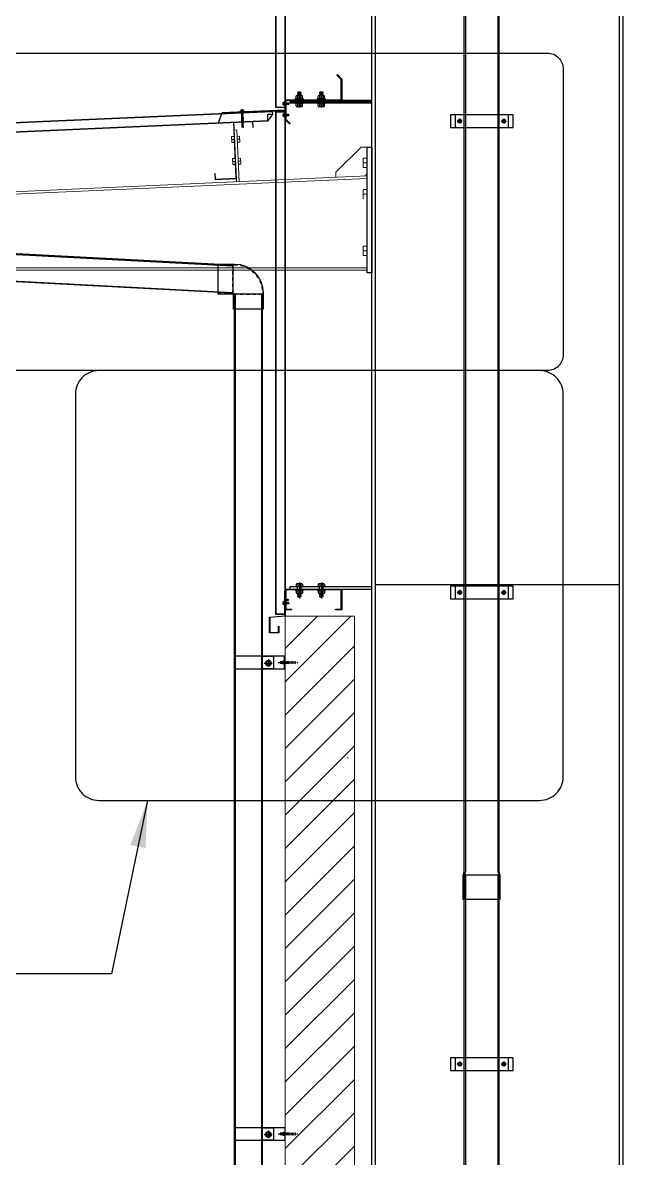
# Model space of a CAD drawing. Header units: inches. Extents: x 340055 to 349452, y -34649 to -30845.
# Drawn here: x 347783.42 to 347802.51, y -32130.29 to -32094.16 of the extents above; entities that cross this region are included whole.
import ezdxf

# ---------------------------------------------------------------- set-up
doc = ezdxf.new("R2010")
doc.units = ezdxf.units.IN
doc.header["$MEASUREMENT"] = 0
for name, pattern in [('CENTER2', [28.575, 19.05, -3.175, 3.175, -3.175]), ('DASHED2', [9.525, 6.35, -3.175]), ('HIDDEN', [0.375, 0.25, -0.125]), ('XKITLINE00', [0])]:
    doc.linetypes.add(name, pattern=pattern)
doc.layers.add('0_HATCH', color=252, linetype='Continuous', lineweight=9)
for name, color, linetype in [('2', 2, 'Continuous'), ('251', 251, 'Continuous'), ('3', 3, 'Continuous'), ('5', 5, 'Continuous'), ('6', 6, 'Continuous'), ('7', 7, 'Continuous'), ('8', 8, 'Continuous'), ('9', 9, 'Continuous'), ('DIM', 8, 'Continuous'), ('DOWNPOUT', 52, 'Continuous'), ('flashing', 6, 'Continuous'), ('ROOFING', 4, 'Continuous'), ('STRUCTURE', 1, 'Continuous')]:
    doc.layers.add(name, color=color, linetype=linetype)
doc.styles.add('ST1', font='times.ttf', dxfattribs={"width": 0.7})
doc.dimstyles.new('100', dxfattribs={"dimtxt": 3, "dimasz": 1.5, "dimexe": 1, "dimexo": 0, "dimgap": 1, "dimtad": 1, "dimdec": 0, "dimlfac": 100, "dimzin": 0, "dimdsep": 46, "dimtxsty": 'ST1', "dimblk": 'OBLIQUE', "dimcen": 1, "dimdle": 1, "dimclrd": 8, "dimclre": 8, "dimclrt": 3, "dimadec": 0, "dimazin": 0, "dimtfac": 1, "dimtdec": 0, "dimtix": 1, "dimtmove": 1, "dimatfit": 3, "dimfxl": 0, "dimtolj": 1, "dimtzin": 0, "dimlwd": -1, "dimlwe": -1, "dimarcsym": 0})

# ---------------------------------------------------------------- blocks, each defined once
blk = doc.blocks.new('A$C6A7930B6')
at = {"layer": '2'}
h = blk.add_hatch(dxfattribs=at)
h.set_pattern_fill('ANSI31', color=256, scale=0.125, angle=-90, style=0)
h.set_pattern_definition([(315, (3303.04439, 11524.56439), (0.011048543456, 0.011048543456), [])])
h.paths.add_polyline_path([(1.5, 1.185), (1.5, 0.619), (0.016, 0.619), (0.016, 0.124), (0.129, 0.011), (0.118, 0), (0, 0.118), (0, 0.635), (1.484, 0.635), (1.484, 1.179), (1.371, 1.292), (1.382, 1.303)])
at = {"layer": '251'}
h = blk.add_hatch(color=256, dxfattribs=at)
h.paths.add_polyline_path([(0.314, 0.668), (0.31, 0.668, 0.192582), (0.332, 0.676, 0.192582), (0.353, 0.668)])
h.paths.add_polyline_path([(0.397, 0.668, 0.192582), (0.418, 0.676, 0.192582), (0.44, 0.668)])
h = blk.add_hatch(color=256, dxfattribs=at)
h.paths.add_polyline_path([(0.898, 0.668), (0.893, 0.668, 0.192582), (0.915, 0.676, 0.192582), (0.937, 0.668)])
h.paths.add_polyline_path([(0.98, 0.668, 0.192582), (1.002, 0.676, 0.192582), (1.023, 0.668)])
h = blk.add_hatch(color=256, dxfattribs=at)
h.paths.add_polyline_path([(0.314, 0.455), (0.31, 0.455, 0.192582), (0.332, 0.464, 0.192582), (0.353, 0.455)])
h.paths.add_polyline_path([(0.397, 0.455, 0.192582), (0.418, 0.464, 0.192582), (0.44, 0.455)])
h = blk.add_hatch(color=256, dxfattribs=at)
h.paths.add_polyline_path([(0.898, 0.455), (0.893, 0.455, 0.192582), (0.915, 0.464, 0.192582), (0.937, 0.455)])
h.paths.add_polyline_path([(0.98, 0.455, 0.192582), (1.002, 0.464, 0.192582), (1.023, 0.455)])
at = {"layer": '9', "linetype": 'Continuous'}
h = blk.add_hatch(dxfattribs=at)
h.set_pattern_fill('ANSI31', color=250, scale=0.25, angle=-90, style=0)
h.set_pattern_definition([(315, (3302.900187, 11527.014995), (0.02209708691, 0.02209708691), [])])
h.paths.add_polyline_path([(2.292, 0.552), (2.292, 0.619), (0.125, 0.619), (0.125, 0.552)])
at = {"layer": '2'}
blk.add_lwpolyline([(1.5, 1.185), (1.5, 0.619), (0.016, 0.619), (0.016, 0.124), (0.129, 0.011), (0.118, 0), (0, 0.118), (0, 0.635), (1.484, 0.635), (1.484, 1.179), (1.371, 1.292), (1.382, 1.303)], close=True, dxfattribs=at)
at = {"layer": '5', "linetype": 'CENTER2', "ltscale": 0.2}
for p, q in [((0.375, 0.436), (0.375, 0.859)), ((0.958, 0.436), (0.958, 0.859))]:
    blk.add_line(p, q, dxfattribs=at)
at = {"layer": '6'}
blk.add_lwpolyline([(2.292, 0.552), (2.292, 0.619), (0.125, 0.619), (0.125, 0.552), (2.292, 0.552)], dxfattribs=at)
at = {"layer": '8'}
for p, q in [((0.288, 0.676), (0.288, 0.739)), ((0.44, 0.748), (0.31, 0.748)), ((0.436, 0.668), (0.314, 0.668)), ((0.335, 0.832), (0.325, 0.824)), ((0.325, 0.824), (0.335, 0.817)), ((0.335, 0.772), (0.325, 0.764)), ((0.325, 0.764), (0.325, 0.748)), ((0.325, 0.635), (0.325, 0.552)), ((0.332, 0.676), (0.332, 0.739)), ((0.332, 0.676), (0.332, 0.739)), ((0.415, 0.837), (0.335, 0.837)), ((0.335, 0.832), (0.335, 0.837)), ((0.335, 0.832), (0.375, 0.835)), ((0.35, 0.759), (0.415, 0.765)), ((0.425, 0.759), (0.35, 0.759)), ((0.375, 0.837), (0.375, 0.835)), ((0.375, 0.835), (0.375, 0.837)), ((0.415, 0.837), (0.42, 0.83)), ((0.42, 0.83), (0.415, 0.825)), ((0.415, 0.78), (0.425, 0.774)), ((0.425, 0.774), (0.415, 0.765)), ((0.415, 0.765), (0.425, 0.759)), ((0.418, 0.676), (0.418, 0.739)), ((0.425, 0.759), (0.425, 0.748)), ((0.425, 0.635), (0.425, 0.552)), ((0.462, 0.676), (0.462, 0.739)), ((0.872, 0.676), (0.872, 0.739)), ((1.023, 0.748), (0.893, 0.748)), ((1.019, 0.668), (0.898, 0.668)), ((0.918, 0.832), (0.908, 0.824)), ((0.908, 0.824), (0.918, 0.817)), ((0.918, 0.772), (0.908, 0.764)), ((0.908, 0.764), (0.908, 0.748)), ((0.908, 0.635), (0.908, 0.552)), ((0.915, 0.676), (0.915, 0.739)), ((0.915, 0.676), (0.915, 0.739)), ((0.998, 0.837), (0.918, 0.837)), ((0.918, 0.832), (0.918, 0.837)), ((0.918, 0.832), (0.958, 0.835)), ((0.933, 0.759), (0.998, 0.765)), ((1.008, 0.759), (0.933, 0.759)), ((0.958, 0.837), (0.958, 0.835)), ((0.958, 0.835), (0.958, 0.837)), ((0.998, 0.837), (1.003, 0.83)), ((1.003, 0.83), (0.998, 0.825)), ((0.998, 0.78), (1.008, 0.774)), ((1.008, 0.774), (0.998, 0.765)), ((0.998, 0.765), (1.008, 0.759)), ((1.002, 0.676), (1.002, 0.739)), ((1.008, 0.759), (1.008, 0.748)), ((1.008, 0.635), (1.008, 0.552)), ((1.045, 0.676), (1.045, 0.739)), ((0.288, 0.464), (0.288, 0.526)), ((0.44, 0.535), (0.31, 0.535)), ((0.436, 0.552), (0.314, 0.552)), ((0.436, 0.455), (0.314, 0.455)), ((0.332, 0.464), (0.332, 0.526)), ((0.332, 0.464), (0.332, 0.526)), ((0.418, 0.464), (0.418, 0.526)), ((0.462, 0.464), (0.462, 0.526)), ((0.872, 0.464), (0.872, 0.526)), ((1.023, 0.535), (0.893, 0.535)), ((1.019, 0.552), (0.898, 0.552)), ((1.019, 0.455), (0.898, 0.455)), ((0.915, 0.464), (0.915, 0.526)), ((0.915, 0.464), (0.915, 0.526)), ((1.002, 0.464), (1.002, 0.526)), ((1.045, 0.464), (1.045, 0.526))]:
    blk.add_line(p, q, dxfattribs=at)
for points in [[(0.275, 0.65), (0.275, 0.668), (0.475, 0.668), (0.475, 0.65)], [(0.335, 0.817), (0.325, 0.809), (0.335, 0.802), (0.415, 0.81), (0.425, 0.819), (0.415, 0.825)], [(0.335, 0.802), (0.325, 0.794), (0.335, 0.787), (0.415, 0.795), (0.425, 0.804), (0.415, 0.81)], [(0.335, 0.787), (0.325, 0.779), (0.335, 0.772), (0.415, 0.78), (0.425, 0.789), (0.415, 0.795)], [(0.859, 0.65), (0.859, 0.668), (1.058, 0.668), (1.058, 0.65)], [(0.918, 0.817), (0.908, 0.809), (0.918, 0.802), (0.998, 0.81), (1.008, 0.819), (0.998, 0.825)], [(0.918, 0.802), (0.908, 0.794), (0.918, 0.787), (0.998, 0.795), (1.008, 0.804), (0.998, 0.81)], [(0.918, 0.787), (0.908, 0.779), (0.918, 0.772), (0.998, 0.78), (1.008, 0.789), (0.998, 0.795)], [(0.275, 0.535), (0.275, 0.552), (0.475, 0.552), (0.475, 0.535)], [(0.859, 0.535), (0.859, 0.552), (1.058, 0.552), (1.058, 0.535)]]:
    blk.add_lwpolyline(points, close=True, dxfattribs=at)
for centre, start, end in [((0.31, 0.716), 46.3972, 133.6028), ((0.31, 0.699), 226.3972, 313.6028), ((0.353, 0.716), 90, 133.6028), ((0.353, 0.699), 226.3972, 270), ((0.397, 0.716), 46.3972, 90), ((0.397, 0.699), 270, 313.6028), ((0.44, 0.716), 46.3972, 133.6028), ((0.44, 0.699), 226.3972, 313.6028), ((0.893, 0.716), 46.3972, 133.6028), ((0.893, 0.699), 226.3972, 313.6028), ((0.937, 0.716), 90, 133.6028), ((0.937, 0.699), 226.3972, 270), ((0.98, 0.716), 46.3972, 90), ((0.98, 0.699), 270, 313.6028), ((1.023, 0.716), 46.3972, 133.6028), ((1.023, 0.699), 226.3972, 313.6028), ((0.31, 0.503), 46.3972, 133.6028), ((0.31, 0.486), 226.3972, 313.6028), ((0.353, 0.503), 90, 133.6028), ((0.353, 0.486), 226.3972, 270), ((0.397, 0.503), 46.3972, 90), ((0.397, 0.486), 270, 313.6028), ((0.44, 0.503), 46.3972, 133.6028), ((0.44, 0.486), 226.3972, 313.6028), ((0.893, 0.503), 46.3972, 133.6028), ((0.893, 0.486), 226.3972, 313.6028), ((0.937, 0.503), 90, 133.6028), ((0.937, 0.486), 226.3972, 270), ((0.98, 0.503), 46.3972, 90), ((0.98, 0.486), 270, 313.6028), ((1.023, 0.503), 46.3972, 133.6028), ((1.023, 0.486), 226.3972, 313.6028)]:
    blk.add_arc(centre, 0.0314, start, end, dxfattribs=at)
blk = doc.blocks.new('*U65')
at = {"layer": '251'}
h = blk.add_hatch(color=256, dxfattribs=at)
h.paths.add_polyline_path([(-0.053, -0.04), (-0.053, -0.043, -0.192582), (-0.048, -0.029, -0.192582), (-0.053, -0.014)])
h.paths.add_polyline_path([(-0.053, 0.014, -0.192582), (-0.048, 0.029, -0.192582), (-0.053, 0.043)])
h = blk.add_hatch(color=256, dxfattribs=at)
h.paths.add_polyline_path([(0.067, -0.04), (0.067, -0.043, -0.192582), (0.073, -0.029, -0.192582), (0.067, -0.014)])
h.paths.add_polyline_path([(0.067, 0.014, -0.192582), (0.073, 0.029, -0.192582), (0.067, 0.043)])
at = {"layer": '5', "linetype": 'CENTER2', "ltscale": 0.2}
blk.add_line((-0.077, 0), (0.206, 0), dxfattribs=at)
at = {"layer": '8'}
for p, q in [((-0.053, 0.04), (-0.053, -0.04)), ((-0.048, 0.058), (-0.006, 0.058)), ((-0.048, 0.029), (-0.006, 0.029)), ((0, 0.043), (0, -0.043)), ((0.056, 0.033), (0, 0.033)), ((0.056, -0.066), (0.056, 0.066)), ((0.056, 0.066), (0.067, 0.066)), ((0.067, -0.066), (0.067, 0.066)), ((0.067, 0.04), (0.067, -0.04)), ((0.073, 0.058), (0.115, 0.058)), ((0.073, 0.029), (0.115, 0.029)), ((0.12, 0.043), (0.12, -0.043)), ((0.128, 0.033), (0.12, 0.033)), ((0.132, 0.027), (0.128, 0.033)), ((0.128, 0.033), (0.128, -0.017)), ((0.128, -0.017), (0.132, 0.027)), ((0.138, 0.033), (0.132, 0.027)), ((0.142, 0.027), (0.138, 0.033)), ((0.175, 0.03), (0.172, 0.027)), ((0.18, 0.027), (0.175, 0.03)), ((0.177, -0.027), (0.178, 0)), ((0.18, 0), (0.178, 0)), ((0.178, 0), (0.18, 0)), ((0.18, 0.027), (0.18, -0.027)), ((-0.048, -0.029), (-0.006, -0.029)), ((-0.048, -0.029), (-0.006, -0.029)), ((-0.048, -0.058), (-0.006, -0.058)), ((0.056, -0.033), (0, -0.033)), ((0.056, -0.066), (0.067, -0.066)), ((0.073, -0.029), (0.115, -0.029)), ((0.073, -0.029), (0.115, -0.029)), ((0.073, -0.058), (0.115, -0.058)), ((0.131, -0.033), (0.12, -0.033)), ((0.137, -0.027), (0.131, -0.033)), ((0.171, -0.033), (0.167, -0.027)), ((0.177, -0.027), (0.171, -0.033)), ((0.177, -0.027), (0.18, -0.027))]:
    blk.add_line(p, q, dxfattribs=at)
for points in [[(0.147, -0.027), (0.141, -0.033), (0.137, -0.027), (0.142, 0.027), (0.148, 0.033), (0.152, 0.027)], [(0.157, -0.027), (0.151, -0.033), (0.147, -0.027), (0.152, 0.027), (0.158, 0.033), (0.162, 0.027)], [(0.167, -0.027), (0.161, -0.033), (0.157, -0.027), (0.162, 0.027), (0.168, 0.033), (0.172, 0.027)]]:
    blk.add_lwpolyline(points, close=True, dxfattribs=at)
for centre, start, end in [((-0.032, 0.043), 136.3972, 223.6028), ((-0.032, 0.014), 136.3972, 180), ((-0.021, 0.043), 316.3972, 43.6028), ((-0.021, 0.014), 0, 43.6028), ((0.088, 0.043), 136.3972, 223.6028), ((0.088, 0.014), 136.3972, 180), ((0.099, 0.043), 316.3972, 43.6028), ((0.099, 0.014), 0, 43.6028), ((-0.032, -0.014), 180, 223.6028), ((-0.032, -0.043), 136.3972, 223.6028), ((-0.021, -0.014), 316.3972, 0), ((-0.021, -0.043), 316.3972, 43.6028), ((0.088, -0.014), 180, 223.6028), ((0.088, -0.043), 136.3972, 223.6028), ((0.099, -0.014), 316.3972, 0), ((0.099, -0.043), 316.3972, 43.6028)]:
    blk.add_arc(centre, 0.0209, start, end, dxfattribs=at)
blk = doc.blocks.new('*U66')
at = {"layer": '251'}
h = blk.add_hatch(color=256, dxfattribs=at)
h.paths.add_polyline_path([(-0.053, -0.04), (-0.053, -0.043, -0.192582), (-0.048, -0.029, -0.192582), (-0.053, -0.014)])
h.paths.add_polyline_path([(-0.053, 0.014, -0.192582), (-0.048, 0.029, -0.192582), (-0.053, 0.043)])
h = blk.add_hatch(color=256, dxfattribs=at)
h.paths.add_polyline_path([(0.067, -0.04), (0.067, -0.043, -0.192582), (0.073, -0.029, -0.192582), (0.067, -0.014)])
h.paths.add_polyline_path([(0.067, 0.014, -0.192582), (0.073, 0.029, -0.192582), (0.067, 0.043)])
at = {"layer": '5', "linetype": 'CENTER2', "ltscale": 0.2}
blk.add_line((-0.077, 0), (0.206, 0), dxfattribs=at)
at = {"layer": '8'}
for p, q in [((-0.053, 0.04), (-0.053, -0.04)), ((-0.048, 0.058), (-0.006, 0.058)), ((-0.048, 0.029), (-0.006, 0.029)), ((0, 0.043), (0, -0.043)), ((0.056, 0.033), (0, 0.033)), ((0.056, -0.066), (0.056, 0.066)), ((0.056, 0.066), (0.067, 0.066)), ((0.067, -0.066), (0.067, 0.066)), ((0.067, 0.04), (0.067, -0.04)), ((0.073, 0.058), (0.115, 0.058)), ((0.073, 0.029), (0.115, 0.029)), ((0.12, 0.043), (0.12, -0.043)), ((0.128, 0.033), (0.12, 0.033)), ((0.132, 0.027), (0.128, 0.033)), ((0.128, 0.033), (0.128, -0.017)), ((0.128, -0.017), (0.132, 0.027)), ((0.138, 0.033), (0.132, 0.027)), ((0.142, 0.027), (0.138, 0.033)), ((0.175, 0.03), (0.172, 0.027)), ((0.18, 0.027), (0.175, 0.03)), ((0.177, -0.027), (0.178, 0)), ((0.18, 0), (0.178, 0)), ((0.178, 0), (0.18, 0)), ((0.18, 0.027), (0.18, -0.027)), ((-0.048, -0.029), (-0.006, -0.029)), ((-0.048, -0.029), (-0.006, -0.029)), ((-0.048, -0.058), (-0.006, -0.058)), ((0.056, -0.033), (0, -0.033)), ((0.056, -0.066), (0.067, -0.066)), ((0.073, -0.029), (0.115, -0.029)), ((0.073, -0.029), (0.115, -0.029)), ((0.073, -0.058), (0.115, -0.058)), ((0.131, -0.033), (0.12, -0.033)), ((0.137, -0.027), (0.131, -0.033)), ((0.171, -0.033), (0.167, -0.027)), ((0.177, -0.027), (0.171, -0.033)), ((0.177, -0.027), (0.18, -0.027))]:
    blk.add_line(p, q, dxfattribs=at)
for points in [[(0.147, -0.027), (0.141, -0.033), (0.137, -0.027), (0.142, 0.027), (0.148, 0.033), (0.152, 0.027)], [(0.157, -0.027), (0.151, -0.033), (0.147, -0.027), (0.152, 0.027), (0.158, 0.033), (0.162, 0.027)], [(0.167, -0.027), (0.161, -0.033), (0.157, -0.027), (0.162, 0.027), (0.168, 0.033), (0.172, 0.027)]]:
    blk.add_lwpolyline(points, close=True, dxfattribs=at)
for centre, start, end in [((-0.032, 0.043), 136.3972, 223.6028), ((-0.032, 0.014), 136.3972, 180), ((-0.021, 0.043), 316.3972, 43.6028), ((-0.021, 0.014), 0, 43.6028), ((0.088, 0.043), 136.3972, 223.6028), ((0.088, 0.014), 136.3972, 180), ((0.099, 0.043), 316.3972, 43.6028), ((0.099, 0.014), 0, 43.6028), ((-0.032, -0.014), 180, 223.6028), ((-0.032, -0.043), 136.3972, 223.6028), ((-0.021, -0.014), 316.3972, 0), ((-0.021, -0.043), 316.3972, 43.6028), ((0.088, -0.014), 180, 223.6028), ((0.088, -0.043), 136.3972, 223.6028), ((0.099, -0.014), 316.3972, 0), ((0.099, -0.043), 316.3972, 43.6028)]:
    blk.add_arc(centre, 0.0209, start, end, dxfattribs=at)
blk = doc.blocks.new('A$C174458B3')
at = {"layer": '2'}
blk.add_lwpolyline([(1.333, 0.017), (1.483, 0.017), (1.483, 0.525), (0.017, 0.525), (0.017, 0.017), (0.167, 0.017), (0.167, 0), (0, 0), (0, 0.542), (1.5, 0.542), (1.5, 0), (1.333, 0), (1.333, 0.017)], dxfattribs=at)
at = {"layer": '5'}
blk.add_lwpolyline([(2.292, 0.542), (2.292, 0.608), (0.125, 0.608), (0.125, 0.542), (2.292, 0.542)], dxfattribs=at)
at = {"layer": '251', "color": 147, "xscale": 1.5, "yscale": 1.5, "zscale": 1.5, "rotation": 270}
for name, p in [('*U66', (0.375, 0.608)), ('*U65', (0.958, 0.608))]:
    blk.add_blockref(name, p, dxfattribs=at)
blk = doc.blocks.new('A$C3213453A')
at = {"layer": '2'}
for name, p in [('A$C6A7930B6', (0, 12.834)), ('A$C174458B3', (0, -0.048))]:
    blk.add_blockref(name, p, dxfattribs=at)
blk = doc.blocks.new('Short_Self_drilling')
at = {"layer": 'STRUCTURE', "color": 1, "linetype": 'Continuous'}
for p, q in [((6.4, 1.7), (-6.4, 1.7)), ((5.1, 3.8), (-5.1, 3.8)), ((-2.6, 2.9), (-5.1, 2.9)), ((-3.4, 3.8), (-3.4, 6.8)), ((3, 7.2), (-3, 7.2)), ((2.6, 2.9), (-2.6, 2.9)), ((-2.1, 2.8), (-2.1, 2.9)), ((6.3, 0), (0, 0)), ((2.2, 2.8), (2.2, 2.9)), ((2.2, -0.5), (2.2, 0)), ((5.1, 2.9), (2.6, 2.9)), ((3.4, 3.8), (3.4, 6.8)), ((3, -1.2), (-2.7, -0.2)), ((3, -2.7), (-2.7, -1.8)), ((3, -4.2), (-2.7, -3.3)), ((3, -5.8), (-2.7, -4.8)), ((3, -7.3), (-2.7, -6.3)), ((-1.9, -8), (-2.7, -7.9)), ((-2.1, -1.4), (-2.1, -0.9)), ((-2.1, -2.9), (-2.1, -2.4)), ((-2.1, -4.4), (-2.1, -3.9)), ((-2.1, -6), (-2.1, -5.4)), ((-2.1, -7.5), (-2.1, -7)), ((-2.1, -12.3), (-2.1, -8.5)), ((3, -8.8), (-1.1, -8.1)), ((2.1, -12.3), (2.1, -9.1)), ((2.2, -2), (2.2, -1.5)), ((2.2, -3.6), (2.2, -3)), ((2.2, -5.1), (2.2, -4.6)), ((2.2, -6.6), (2.2, -6.1)), ((2.2, -8.1), (2.2, -7.6))]:
    blk.add_line(p, q, dxfattribs=at)
blk.add_lwpolyline([(6.4, 1.3), (6.4, 1.7), (2.1, 2.8), (-2.1, 2.8), (-6.4, 1.7), (-6.4, 1.3)], close=True, dxfattribs=at)
for points in [[(-6.4, 1.3, -0.088869), (-6.3, 0), (0, 0)], [(-0.1, 3.8), (-0.3, 6.2, 0.338878), (-3.1, 6.2), (-3.3, 3.8)], [(3.3, 3.8), (3.1, 6.2, 0.338878), (0.3, 6.2), (0.1, 3.8)], [(2.1, -12.3), (0.2, -14.2, -0.333596), (-0.2, -14.2), (-2.1, -12.3)], [(-0.1, -14), (-1, -12.2, -0.148657), (-1.4, -11.2), (-2, -7.7, -0.815006), (-1.2, -7.8, 0.150833), (-0.8, -8.7)], [(2.1, -12.3), (1.7, -11.7, 0.52242), (0.9, -11.7), (-0.2, -14.2)]]:
    blk.add_lwpolyline(points, format="xyb", dxfattribs=at)
for points in [[(3, -1.2), (2.2, -1.5), (-2.1, -0.8), (-2.7, -0.2), (-2.4, 0)], [(3, -2.7), (2.2, -3), (-2.1, -2.4), (-2.7, -1.8), (-2.1, -1.4), (2.2, -2), (3, -2.7)], [(3, -4.2), (2.2, -4.6), (-2.1, -3.9), (-2.7, -3.3), (-2.1, -2.9), (2.2, -3.6), (3, -4.2)], [(3, -5.8), (2.2, -6.1), (-2.1, -5.4), (-2.7, -4.8), (-2.1, -4.4), (2.2, -5.1), (3, -5.8)], [(3, -7.3), (2.2, -7.6), (-2.1, -7), (-2.7, -6.3), (-2.1, -6), (2.2, -6.6), (3, -7.3)], [(-1.8, -8.5), (-2.1, -8.5), (-2.7, -7.9), (-2.1, -7.5), (-1.8, -7.5)], [(-1.3, -7.6), (2.2, -8.1), (3, -8.8)], [(-1.2, 0), (2.2, -0.5), (3, -1.2)], [(3, -8.8), (2.2, -9.1), (-0.8, -8.7)]]:
    blk.add_lwpolyline(points, dxfattribs=at)
for centre, radius, start, end in [((-5, 3.3), 0.455, 109.7949, 250.2674), ((-3, 6.8), 0.429, 90.0311, 180.0311), ((3, 6.8), 0.429, 0.0311, 90.0311), ((5.1, 3.3), 0.435, 279.7276, 80.3347), ((10, 0.2), 3.74, 162.2963, 182.6103)]:
    blk.add_arc(centre, radius, start, end, dxfattribs=at)
blk = doc.blocks.new('HFR-1')
at = {"layer": 'STRUCTURE', "color": 1, "linetype": 'Continuous'}
for p, q in [((-5.5, 0), (5.5, 0)), ((-5.2, 0.8), (-3.4, 1.5)), ((5.2, 0.8), (3.4, 1.5)), ((-2.4, -1.2), (-3, -1.6)), ((-3, -1.6), (-2.4, -1.9)), ((-2.4, -1.9), (-3, -2.3)), ((-3, -2.3), (-2.4, -2.6)), ((-2.4, -2.6), (-3, -3)), ((-3, -3), (-2.4, -3.3)), ((-2.4, -3.3), (-3, -3.7)), ((-3, -3.7), (-2.4, -4.1)), ((-2.4, -4.1), (-3, -4.4)), ((-3, -4.4), (-2.4, -4.8)), ((-2.4, -4.8), (-3, -5.1)), ((-3, -5.1), (-2.4, -5.5)), ((-2.4, -5.5), (-3, -5.8)), ((-3, -5.8), (-2.4, -6.2)), ((-2.4, -6.2), (-3, -6.6)), ((-3, -6.6), (-2.4, -6.9)), ((-2.4, -6.9), (-3, -7.3)), ((-3, -7.3), (-2.4, -7.6)), ((-2.4, -7.6), (-3, -8)), ((-3, -8), (-2.4, -8.3)), ((-2.4, -8.3), (-3, -8.7)), ((-3, -8.7), (-2.4, -9)), ((-2.4, -9), (-3, -9.4)), ((-3, -9.4), (-2.4, -9.7)), ((-2.4, -9.7), (-3, -10.1)), ((-3, -10.1), (-2.4, -10.5)), ((-2.4, -10.5), (-3, -10.8)), ((-3, -10.8), (-2.4, -11.2)), ((-2.4, -11.2), (-3, -11.5)), ((-3, -11.5), (-2.4, -11.9)), ((-2.9, -1.6), (2.9, -1.4)), ((-2.9, -2.3), (2.9, -2.1)), ((-2.9, -3), (2.9, -2.8)), ((-2.9, -3.7), (2.9, -3.6)), ((-2.9, -4.4), (2.9, -4.3)), ((-2.9, -5.1), (2.9, -5)), ((-2.9, -5.9), (2.9, -5.7)), ((-2.9, -6.6), (2.9, -6.4)), ((-2.9, -7.3), (2.9, -7.1)), ((-2.9, -8), (2.9, -7.8)), ((-2.9, -8.7), (2.9, -8.5)), ((-2.9, -9.4), (2.9, -9.2)), ((-2.9, -10.1), (1.5, -10)), ((-2.9, -10.8), (1.3, -10.7)), ((-2.9, -11.5), (0.9, -11.4)), ((-2.5, -17.4), (-2.5, -11.8)), ((-2.5, -17.4), (-2, -16.7)), ((-2.5, -17.4), (-0.2, -19.7)), ((2.4, -1.1), (-2.4, -1.2)), ((2.4, -1.8), (-2.4, -1.9)), ((-2.4, -1.9), (2.4, -1.8)), ((-2.4, -2.6), (2.4, -2.5)), ((2.4, -2.5), (-2.4, -2.6)), ((-2.4, -3.3), (2.4, -3.2)), ((2.4, -3.2), (-2.4, -3.3)), ((-2.4, -4.1), (2.4, -3.9)), ((2.4, -3.9), (-2.4, -4.1)), ((-2.4, -4.8), (2.4, -4.6)), ((2.4, -4.6), (-2.4, -4.8)), ((-2.4, -5.5), (2.4, -5.3)), ((2.4, -5.3), (-2.4, -5.5)), ((-2.4, -6.2), (2.4, -6)), ((2.4, -6), (-2.4, -6.2)), ((-2.4, -6.9), (2.4, -6.8)), ((2.4, -6.8), (-2.4, -6.9)), ((-2.4, -7.6), (2.4, -7.5)), ((2.4, -7.5), (-2.4, -7.6)), ((-2.4, -8.3), (2.4, -8.2)), ((2.4, -8.2), (-2.4, -8.3)), ((-2.4, -9), (2.4, -8.9)), ((2.4, -8.9), (-2.4, -9)), ((-2.4, -9.7), (2.4, -9.6)), ((2.4, -9.6), (-2.4, -9.7)), ((1.4, -10.3), (-2.4, -10.5)), ((-2.4, -10.5), (1.4, -10.3)), ((-2.4, -11.2), (1.1, -11.1)), ((1.1, -11.1), (-2.4, -11.2)), ((-2.4, -11.9), (0.4, -11.8)), ((-1, -16.7), (0.2, -19.7)), ((0.1, -19.4), (1.2, -17.3)), ((0.2, -19.7), (2.5, -17.4)), ((1.6, -16.1), (2.3, -10.2)), ((2.2, -10), (2.9, -10)), ((2.2, -11), (2.4, -11)), ((2.4, -11), (2.2, -11)), ((2.2, -11.4), (2.9, -11.4)), ((2.2, -11.7), (2.4, -11.7)), ((2.4, -10.3), (2.3, -10.3)), ((2.3, -10.3), (2.4, -10.3)), ((2.3, -10.7), (2.9, -10.7)), ((2.9, -1.4), (2.4, -1.1)), ((2.4, -1.8), (2.9, -1.4)), ((2.9, -2.1), (2.4, -1.8)), ((2.4, -2.5), (2.9, -2.1)), ((2.9, -2.8), (2.4, -2.5)), ((2.4, -3.2), (2.9, -2.8)), ((2.9, -3.6), (2.4, -3.2)), ((2.4, -3.9), (2.9, -3.6)), ((2.9, -4.3), (2.4, -3.9)), ((2.4, -4.6), (2.9, -4.3)), ((2.9, -5), (2.4, -4.6)), ((2.4, -5.3), (2.9, -5)), ((2.9, -5.7), (2.4, -5.3)), ((2.4, -6), (2.9, -5.7)), ((2.9, -6.4), (2.4, -6)), ((2.4, -6.8), (2.9, -6.4)), ((2.9, -7.1), (2.4, -6.8)), ((2.4, -7.5), (2.9, -7.1)), ((2.9, -7.8), (2.4, -7.5)), ((2.4, -8.2), (2.9, -7.8)), ((2.9, -8.5), (2.4, -8.2)), ((2.4, -8.9), (2.9, -8.5)), ((2.9, -9.2), (2.4, -8.9)), ((2.4, -9.6), (2.9, -9.2)), ((2.9, -10), (2.4, -9.6)), ((2.4, -10.3), (2.9, -10)), ((2.9, -10.7), (2.4, -10.3)), ((2.4, -11), (2.9, -10.7)), ((2.9, -11.4), (2.4, -11)), ((2.4, -11.7), (2.9, -11.4)), ((2.5, -17.4), (2.5, -11.7))]:
    blk.add_line(p, q, dxfattribs=at)
at = {"layer": 'STRUCTURE', "color": 1, "linetype": 'Continuous', "ltscale": 8}
for p in [(-3.4, 1.5), (3.4, 1.5)]:
    blk.add_line(p, (0, 1.5), dxfattribs=at)
at = {"layer": 'STRUCTURE', "color": 1, "linetype": 'DASHED2'}
for p in [(-1.9, 1.5), (1.9, 1.5)]:
    blk.add_line(p, (0, 0), dxfattribs=at)
at = {"layer": 'STRUCTURE', "color": 1, "linetype": 'Continuous', "ltscale": 8}
for centre, start, end in [((-4.7, 0.2), 130.41001, 194.80618), ((4.7, 0.2), 345.19382, 49.58999)]:
    blk.add_arc(centre, 0.801, start, end, dxfattribs=at)
at = {"layer": 'STRUCTURE', "color": 1, "linetype": 'Continuous'}
for centre, radius, start, end in [((-7.3, -9), 9.14, 58.06501, 78.8402), ((5.1, -3.8), 3.83, 84.20393, 134.36205), ((-1.5, -17.1), 0.59, 34.23018, 144.5641), ((0, -19.4), 0.331, 231.63478, 305.42875), ((-0.5, -10.1), 1.93, 296.60409, 355.39217), ((-0.6, -16), 2.2, 324.00482, 357.82685), ((1.9, -10.3), 0.444, 15.97616, 172.6971)]:
    blk.add_arc(centre, radius, start, end, dxfattribs=at)
blk = doc.blocks.new('A$C2CD672AE')
at = {"color": 8, "linetype": 'XKITLINE00', "lineweight": 0}
for p, q in [((139.7, 138.5), (140, 144.8)), ((140, 144.8), (142.7, 144.7)), ((143, 151.6), (140.5, 96.6)), ((145.6, 151.4), (143, 151.6)), ((148.5, 144.5), (145.8, 144.6)), ((0, 133.3), (4.7, 133.3)), ((4.7, 133.3), (11.3, 133.3)), ((4.7, 133.3), (4.7, 0)), ((11.3, 133.3), (38, 106.7)), ((142.4, 138.4), (139.7, 138.5)), ((139.9, 141.7), (142.5, 141.6)), ((145.5, 138.3), (148.2, 138.1)), ((145.7, 141.4), (148.3, 141.3)), ((148.2, 138.1), (148.5, 144.5)), ((4.7, 121.7), (9, 121.7)), ((9, 121.7), (9, 111.7)), ((138.7, 115.2), (139, 121.5)), ((139, 121.5), (141.6, 121.4)), ((147.4, 121.2), (144.8, 121.3)), ((147.2, 114.8), (147.4, 121.2)), ((4.7, 116.7), (9, 116.7)), ((9, 111.7), (4.7, 111.7)), ((141.3, 115.1), (138.7, 115.2)), ((138.8, 118.4), (141.5, 118.3)), ((144.5, 115), (147.2, 114.8)), ((144.6, 118.1), (147.3, 118)), ((7.1, 102.6), (4.7, 105)), ((4.8, 102.7), (4.7, 100)), ((4.7, 100), (1125.7, 50)), ((1125.8, 52.7), (4.8, 102.7)), ((38, 106.7), (38, 101.2)), ((143.2, 96.5), (143.3, 99.8)), ((4.7, 88.3), (9, 88.3)), ((9, 88.3), (9, 78.3)), ((4.7, 83.3), (9, 83.3)), ((4.7, 28.3), (9, 28.3)), ((9, 28.3), (9, 18.3)), ((4.7, 23.3), (9, 23.3)), ((9, 18.3), (4.7, 18.3)), ((1125.7, 5.3), (4.7, 5.3)), ((4.7, 5.3), (4.7, 2.7)), ((4.7, 2.7), (1125.7, 2.7)), ((4.7, 0), (0, 0))]:
    blk.add_line(p, q, dxfattribs=at)
at = {"color": 94, "linetype": 'XKITLINE00', "lineweight": 0}
blk.add_lwpolyline([(165.8, 105.5), (166.3, 105.5), (166, 98.8), (143.3, 99.8), (146, 159.3), (126.3, 160.1), (126.1, 154), (125.6, 154), (125.9, 160.7), (146.5, 159.7), (143.8, 100.3), (165.5, 99.3)], close=True, dxfattribs=at)
blk = doc.blocks.new('A$C26A6701F')
at = {"layer": 'STRUCTURE', "color": 1, "linetype": 'Continuous'}
for p, q in [((0, 17.2), (1.3, 17.5)), ((0, 17.1), (0, 17.2)), ((0, 17.2), (4, 17.2)), ((4, 17.1), (0, 17.1)), ((3.9, 16.7), (0.1, 16.7)), ((0.4, 17.8), (3.6, 17.8)), ((0.4, 17.6), (1.2, 17.6)), ((0.9, 17.8), (0.9, 18.8)), ((1, 17.8), (1, 18.6)), ((1.1, 18.9), (2.9, 18.9)), ((1.2, 16.7), (1.1, 16.7)), ((1.1, 16.7), (1.4, 16.6)), ((1.1, 16.7), (1.4, 16.7)), ((1.1, 16.2), (2.9, 16.5)), ((1.4, 16.4), (1.1, 16.2)), ((1.1, 16.2), (1.4, 16.1)), ((1.1, 15.7), (2.9, 16)), ((1.4, 15.9), (1.1, 15.7)), ((1.1, 15.7), (1.4, 15.6)), ((1.4, 15.5), (1.1, 15.2)), ((1.1, 15.2), (2.9, 15.5)), ((1.1, 15.2), (1.4, 15.1)), ((1.4, 15), (1.1, 14.8)), ((1.1, 14.8), (2.9, 15)), ((1.1, 14.8), (1.4, 14.7)), ((1.1, 14.3), (2.9, 14.6)), ((1.4, 14.5), (1.1, 14.3)), ((1.1, 14.3), (1.4, 14.2)), ((1.1, 13.8), (2.9, 14.1)), ((1.4, 14), (1.1, 13.8)), ((1.1, 13.8), (1.4, 13.7)), ((1.4, 13.6), (1.1, 13.3)), ((1.1, 13.3), (2.9, 13.6)), ((1.1, 13.3), (1.4, 13.2)), ((1.1, 12.9), (2.9, 13.2)), ((1.4, 13.1), (1.1, 12.9)), ((1.1, 12.9), (1.4, 12.8)), ((1.1, 12.4), (2.9, 12.7)), ((1.4, 12.6), (1.1, 12.4)), ((1.1, 12.4), (1.4, 12.3)), ((1.1, 11.9), (2.9, 12.2)), ((1.4, 12.1), (1.1, 11.9)), ((1.2, 17.6), (2.8, 17.6)), ((1.3, 17.5), (1.3, 17.6)), ((1.3, 17.5), (2.7, 17.5)), ((1.4, 16.6), (2.4, 16.7)), ((2.7, 16.6), (1.4, 16.4)), ((1.4, 16.4), (1.4, 16.6)), ((1.4, 16.1), (2.7, 16.3)), ((2.7, 16.1), (1.4, 15.9)), ((1.4, 15.9), (1.4, 16.1)), ((1.4, 15.6), (2.7, 15.8)), ((2.7, 15.6), (1.4, 15.5)), ((1.4, 15.5), (1.4, 15.6)), ((1.4, 15.1), (2.7, 15.3)), ((2.7, 15.2), (1.4, 15)), ((1.4, 15), (1.4, 15.1)), ((1.4, 14.7), (2.7, 14.9)), ((2.7, 14.7), (1.4, 14.5)), ((1.4, 14.5), (1.4, 14.7)), ((1.4, 14.2), (2.7, 14.4)), ((2.7, 14.2), (1.4, 14)), ((1.4, 14), (1.4, 14.2)), ((1.4, 13.7), (2.7, 13.9)), ((2.7, 13.7), (1.4, 13.6)), ((1.4, 13.6), (1.4, 13.7)), ((1.4, 13.2), (2.7, 13.4)), ((2.7, 13.3), (1.4, 13.1)), ((1.4, 13.2), (1.4, 13.1)), ((1.4, 12.8), (2.7, 13)), ((2.7, 12.8), (1.4, 12.6)), ((1.4, 12.6), (1.4, 12.8)), ((1.4, 12.3), (2.7, 12.5)), ((2.7, 12.3), (1.4, 12.1)), ((1.4, 12.1), (1.4, 12.3)), ((1.9, 18.6), (2, 17.8)), ((2, 17.8), (2.1, 18.6)), ((2.7, 17.5), (2.7, 17.6)), ((2.7, 17.5), (4, 17.2)), ((2.7, 16.6), (2.7, 16.7)), ((2.7, 16.6), (2.9, 16.5)), ((2.7, 16.3), (2.9, 16.5)), ((2.7, 16.1), (2.7, 16.3)), ((2.7, 16.1), (2.9, 16)), ((2.7, 15.8), (2.9, 16)), ((2.7, 15.6), (2.7, 15.8)), ((2.7, 15.6), (2.9, 15.5)), ((2.7, 15.3), (2.9, 15.5)), ((2.7, 15.2), (2.7, 15.3)), ((2.7, 15.2), (2.9, 15)), ((2.7, 14.9), (2.9, 15)), ((2.7, 14.7), (2.7, 14.9)), ((2.7, 14.7), (2.9, 14.6)), ((2.7, 14.4), (2.9, 14.6)), ((2.7, 14.2), (2.7, 14.4)), ((2.7, 14.2), (2.9, 14.1)), ((2.7, 13.9), (2.9, 14.1)), ((2.7, 13.7), (2.7, 13.9)), ((2.7, 13.7), (2.9, 13.6)), ((2.7, 13.4), (2.9, 13.6)), ((2.7, 13.4), (2.7, 13.3)), ((2.7, 13.3), (2.9, 13.2)), ((2.7, 13), (2.9, 13.2)), ((2.7, 12.8), (2.7, 13)), ((2.7, 12.8), (2.9, 12.7)), ((2.7, 12.5), (2.9, 12.7)), ((2.7, 12.3), (2.7, 12.5)), ((2.7, 12.3), (2.9, 12.2)), ((2.7, 12), (2.9, 12.2)), ((2.8, 17.6), (3.6, 17.6)), ((3, 18.6), (3, 17.8)), ((3.1, 17.8), (3.1, 18.8)), ((4, 17.2), (4, 17.1)), ((1, 6.2), (2.8, 6.5)), ((1.3, 6.4), (1, 6.2)), ((1, 6.2), (1.3, 6.1)), ((1.3, 6), (1, 5.8)), ((1, 5.8), (2.8, 6)), ((1, 5.8), (1.3, 5.6)), ((1, 5.3), (2.8, 5.6)), ((1.3, 5.5), (1, 5.3)), ((1, 5.3), (1.3, 5.2)), ((1, 4.8), (2.8, 5.1)), ((1.3, 5), (1, 4.8)), ((1, 4.8), (1.3, 4.7)), ((1, 4.3), (2.8, 4.6)), ((1.3, 4.5), (1, 4.3)), ((1, 4.3), (1.3, 4.2)), ((1.3, 4.1), (1, 3.9)), ((1, 3.9), (2.8, 4.1)), ((1, 3.9), (1.3, 3.8)), ((1.3, 3.6), (1, 3.4)), ((1, 3.4), (2.3, 3.6)), ((1, 3.4), (1.3, 3.3)), ((1.1, 11.9), (1.4, 11.8)), ((1.4, 11.7), (1.1, 11.5)), ((1.1, 11.5), (2.9, 11.7)), ((1.1, 11.5), (1.4, 11.3)), ((1.1, 11), (2.9, 11.3)), ((1.4, 11.2), (1.1, 11)), ((1.1, 11), (1.3, 10.9)), ((1.1, 10.5), (2.9, 10.8)), ((1.4, 10.7), (1.1, 10.5)), ((1.1, 10.5), (1.3, 10.4)), ((1.1, 10), (2.9, 10.3)), ((1.3, 10.2), (1.1, 10)), ((1.1, 10), (1.3, 9.9)), ((1.3, 9.8), (1.1, 9.6)), ((1.1, 9.6), (2.9, 9.8)), ((1.1, 9.6), (1.3, 9.4)), ((1.1, 9.1), (2.8, 9.4)), ((1.3, 9.3), (1.1, 9.1)), ((1.1, 9.1), (1.3, 9)), ((1.1, 8.6), (2.8, 8.9)), ((1.3, 8.8), (1.1, 8.6)), ((1.1, 8.6), (1.3, 8.5)), ((1.1, 8.1), (2.8, 8.4)), ((1.3, 8.3), (1.1, 8.1)), ((1.1, 8.1), (1.3, 8)), ((1.3, 7.9), (1.1, 7.7)), ((1.1, 7.7), (2.8, 7.9)), ((1.1, 7.7), (1.3, 7.5)), ((1.1, 7.2), (2.8, 7.5)), ((1.3, 7.4), (1.1, 7.2)), ((1.1, 7.2), (1.3, 7.1)), ((1.1, 6.7), (2.8, 7)), ((1.3, 6.9), (1.1, 6.7)), ((1.1, 6.7), (1.3, 6.6)), ((1.3, 10.7), (1.3, 10.9)), ((1.3, 10.4), (2.7, 10.6)), ((2.7, 10.4), (1.3, 10.2)), ((1.3, 10.2), (1.3, 10.4)), ((1.3, 9.9), (2.7, 10.1)), ((2.7, 9.9), (1.3, 9.8)), ((1.3, 9.9), (1.3, 9.8)), ((1.3, 9.4), (2.7, 9.6)), ((2.6, 9.5), (1.3, 9.3)), ((1.3, 9.3), (1.3, 9.4)), ((1.3, 9), (2.7, 9.2)), ((2.6, 9), (1.3, 8.8)), ((1.3, 8.8), (1.3, 9)), ((1.3, 8.5), (2.7, 8.7)), ((2.6, 8.5), (1.3, 8.3)), ((1.3, 8.3), (1.3, 8.5)), ((1.3, 8), (2.7, 8.2)), ((2.6, 8), (1.3, 7.9)), ((1.3, 7.9), (1.3, 8)), ((1.3, 7.5), (2.7, 7.7)), ((2.6, 7.6), (1.3, 7.4)), ((1.3, 7.4), (1.3, 7.5)), ((1.3, 7.1), (2.7, 7.3)), ((2.6, 7.1), (1.3, 6.9)), ((1.3, 6.9), (1.3, 7.1)), ((1.3, 6.6), (2.7, 6.8)), ((2.6, 6.6), (1.3, 6.4)), ((1.3, 6.4), (1.3, 6.6)), ((1.3, 6.1), (2.6, 6.3)), ((2.6, 6.1), (1.3, 6)), ((1.3, 6), (1.3, 6.1)), ((1.3, 5.6), (2.6, 5.8)), ((2.6, 5.7), (1.3, 5.5)), ((1.3, 5.5), (1.3, 5.6)), ((1.3, 5.2), (2.6, 5.4)), ((2.6, 5.2), (1.3, 5)), ((1.3, 5), (1.3, 5.2)), ((1.3, 4.7), (2.6, 4.9)), ((2.6, 4.7), (1.3, 4.5)), ((1.3, 4.5), (1.3, 4.7)), ((1.3, 4.2), (2.6, 4.4)), ((2.6, 4.3), (1.3, 4.1)), ((1.3, 4.1), (1.3, 4.2)), ((1.3, 3.8), (2.6, 3.9)), ((1.3, 3.6), (1.3, 3.8)), ((2.3, 3.7), (1.3, 3.6)), ((1.3, 3.3), (2.2, 3.4)), ((1.3, 0.6), (1.3, 3.3)), ((1.3, 0.6), (1.4, 0.8)), ((1.3, 0.6), (1.9, 0)), ((1.4, 11.8), (2.7, 12)), ((2.7, 11.8), (1.4, 11.7)), ((1.4, 11.7), (1.4, 11.8)), ((1.4, 11.3), (2.7, 11.5)), ((2.7, 11.4), (1.4, 11.2)), ((1.4, 11.2), (1.4, 11.3)), ((1.3, 10.9), (2.7, 11.1)), ((2.7, 10.9), (1.4, 10.7)), ((1.7, 0.8), (2, 0)), ((2, 0), (2.6, 0.6)), ((2, 0.1), (2.3, 0.6)), ((2.4, 1), (2.6, 3.7)), ((2.6, 3.8), (2.5, 3.8)), ((2.5, 3.6), (2.8, 3.7)), ((2.5, 3.5), (2.6, 3.5)), ((2.6, 9.5), (2.7, 9.6)), ((2.6, 9.5), (2.8, 9.4)), ((2.6, 9), (2.6, 9.2)), ((2.6, 9), (2.8, 8.9)), ((2.6, 8.5), (2.6, 8.7)), ((2.6, 8.5), (2.8, 8.4)), ((2.6, 8), (2.6, 8.2)), ((2.6, 8), (2.8, 7.9)), ((2.6, 7.6), (2.6, 7.7)), ((2.6, 7.6), (2.8, 7.5)), ((2.6, 7.1), (2.6, 7.3)), ((2.6, 7.1), (2.8, 7)), ((2.6, 6.6), (2.6, 6.8)), ((2.6, 6.6), (2.8, 6.5)), ((2.6, 6.3), (2.8, 6.5)), ((2.6, 6.1), (2.6, 6.3)), ((2.6, 6.1), (2.8, 6)), ((2.6, 5.8), (2.8, 6)), ((2.6, 5.7), (2.6, 5.8)), ((2.6, 5.7), (2.8, 5.6)), ((2.6, 5.4), (2.8, 5.6)), ((2.6, 5.2), (2.6, 5.4)), ((2.6, 5.2), (2.8, 5.1)), ((2.6, 4.9), (2.8, 5.1)), ((2.6, 4.7), (2.6, 4.9)), ((2.6, 4.7), (2.8, 4.6)), ((2.6, 4.4), (2.8, 4.6)), ((2.6, 4.3), (2.6, 4.4)), ((2.8, 4.1), (2.6, 4.3)), ((2.6, 3.9), (2.8, 4.1)), ((2.6, 3.8), (2.6, 3.9)), ((2.8, 3.7), (2.6, 3.8)), ((2.6, 3.5), (2.8, 3.7)), ((2.6, 0.6), (2.6, 3.5)), ((2.7, 11.8), (2.7, 12)), ((2.7, 11.8), (2.9, 11.7)), ((2.7, 11.5), (2.9, 11.7)), ((2.7, 11.4), (2.7, 11.5)), ((2.7, 11.4), (2.9, 11.3)), ((2.7, 11.1), (2.9, 11.3)), ((2.7, 10.9), (2.7, 11.1)), ((2.7, 10.9), (2.9, 10.8)), ((2.7, 10.6), (2.9, 10.8)), ((2.7, 10.4), (2.7, 10.6)), ((2.7, 10.4), (2.9, 10.3)), ((2.7, 10.1), (2.9, 10.3)), ((2.7, 10.1), (2.7, 9.9)), ((2.7, 9.9), (2.9, 9.8)), ((2.7, 9.6), (2.9, 9.8)), ((2.7, 9.2), (2.8, 9.4)), ((2.7, 8.7), (2.8, 8.9)), ((2.7, 8.2), (2.8, 8.4)), ((2.7, 7.7), (2.8, 7.9)), ((2.7, 7.3), (2.8, 7.5)), ((2.7, 6.8), (2.8, 7))]:
    blk.add_line(p, q, dxfattribs=at)
for centre, major_axis, ratio, start_param, end_param in [((-1.1, 16.7), (-0.822, 0.822), 1, 3.915086, 4.236522), ((0.4, 17.7), (0.0956, 0.0956), 1, 0.954633, 3.757756), ((1.1, 18.8), (-0.0943, 0.0943), 1, -0.785398, 0.785398), ((1.5, 18), (0.508, 0.508), 1, 0.131933, 1.438864), ((2.5, 18), (0.508, 0.508), 1, 0.131933, 1.438864), ((2.9, 18.8), (-0.0943, 0.0943), 1, 3.926991, 5.497787), ((3.6, 17.7), (-0.1, 0.1), 1, 2.701137, 5.152845), ((5.1, 16.7), (-1.15, 0.17), 0.90746, -0.177273, 0.177273), ((1.5, 0.7), (0.111, 0.111), 1, 6.085329, 8.011019), ((1.9, 0.1), (0.0625, 0.0625), 1, 3.247504, 4.535451), ((1.8, 3.7), (0.363, 0.363), 1, 4.808661, 5.407478), ((2.4, 3.7), (0.0836, 0.0836), 1, 5.766736, 8.502032), ((1.8, 1), (0.416, 0.416), 1, 4.859665, 5.449971)]:
    blk.add_ellipse(centre, major_axis=major_axis, ratio=ratio, start_param=start_param, end_param=end_param, dxfattribs=at)
blk = doc.blocks.new('CANOPY 3 M')
at = {"layer": '3'}
for p, q in [((325446.822, -36896.591), (325471.829, -36895.476)), ((325446.822, -36896.601), (325471.83, -36895.486)), ((325447.201, -36896.874), (325471.686, -36895.782)), ((325447.252, -36896.862), (325471.694, -36895.772))]:
    blk.add_line(p, q, dxfattribs=at)
at = {"layer": 'flashing'}
blk.add_lwpolyline([(325472.229, -36894.811), (325472.229, -36895.448), (325470.223, -36895.53), (325470.108, -36895.857), (325470.117, -36895.861), (325470.23, -36895.539), (325472.239, -36895.456), (325472.239, -36894.811)], close=True, dxfattribs=at)
at = {"layer": 'ROOFING', "color": 3}
blk.add_lwpolyline([(325471.829, -36895.476), (325471.836, -36895.576), (325471.686, -36895.782), (325471.686, -36895.58), (325471.836, -36895.576)], dxfattribs=at)
at = {"color": 9, "linetype": 'Continuous', "extrusion": (1.52348e-10, -5.24717e-09, 1), "xscale": -0.02999999999854435, "yscale": 0.02999999999883585, "zscale": 0.03, "rotation": 1.663078424706832}
blk.add_blockref('A$C26A6701F', (325470.949, -36896.002, 0), dxfattribs=at)
at = {"color": 8, "xscale": -0.03000000002793968, "yscale": 0.02999999999883585, "zscale": 0.03}
blk.add_blockref('A$C2CD672AE', (325474.989, -36900.623), dxfattribs=at)
blk = doc.blocks.new('D90-90')
at = {"layer": 'ROOFING', "color": 254}
for p, q in [((-296909.8, -76158.4), (-296964.3, -76158.4)), ((-296909.8, -76158.4), (-296909.8, -76256.9)), ((-297059.3, -76253.4), (-297059.3, -76307.9)), ((-296909.8, -76256.9), (-296960.8, -76256.9)), ((-296960.8, -76256.9), (-296960.8, -76307.9)), ((-297059.3, -76307.9), (-296960.8, -76307.9))]:
    blk.add_line(p, q, dxfattribs=at)
at = {"layer": 'ROOFING', "color": 254, "linetype": 'HIDDEN'}
for p, q in [((-296909.8, -76160.6), (-296964.3, -76160.6)), ((-296959.7, -76254.7), (-296959.7, -76160.6)), ((-297057.1, -76253.4), (-297057.1, -76307.9)), ((-296963, -76257.5), (-297057.1, -76257.5)), ((-296909.8, -76254.7), (-296963, -76254.7)), ((-296963, -76254.7), (-296963, -76307.9))]:
    blk.add_line(p, q, dxfattribs=at)
at = {"layer": 'ROOFING', "color": 254}
blk.add_arc((-296964.3, -76253.4), 95, 90, 180, dxfattribs=at)
at = {"layer": 'ROOFING', "color": 254, "linetype": 'HIDDEN'}
blk.add_arc((-296964.3, -76253.4), 92.8, 90, 180, dxfattribs=at)
blk = doc.blocks.new('A$Cb70e0635')
at = {"layer": '7'}
h = blk.add_hatch(dxfattribs=at)
h.set_pattern_fill('ANSI31', color=252, scale=4.363636, angle=270, style=0)
h.set_pattern_definition([(315, (273844.77137, -332343.17117), (0.3856946079, 0.3856946079), [])])
h.paths.add_polyline_path([(20.7, 7.7), (20.7, 5.6), (31.4, 5.6), (31.4, 7.7)])
h.paths.add_polyline_path([(31.4, 3.6), (31.4, 5.6), (20.7, 5.6), (20.7, 3.6)])
h.paths.add_polyline_path([(7.5, 5.6), (7.5, 3.6), (16.5, 3.6), (16.5, 5.6)])
h.paths.add_polyline_path([(7.5, 7.7), (7.5, 5.6), (16.5, 5.6), (16.5, 7.7)])
for p, q in [((7.5, 8), (7.5, 3.2)), ((7.5, 7.7), (16.5, 7.7)), ((7.5, 3.6), (16.5, 3.6)), ((16.5, 2), (16.5, 9.3)), ((19.6, 10.6), (17.2, 10.6)), ((19.6, 7.9), (17.2, 7.9)), ((19.6, 3.4), (17.2, 3.4)), ((19.6, 0.6), (17.2, 0.6)), ((20.3, 2), (20.3, 9.3)), ((20.3, 2), (20.3, 9.3)), ((20.3, 2), (20.3, 9.3)), ((20.7, 7.7), (31.4, 7.7)), ((20.7, 3.6), (31.4, 3.6)), ((31.4, 8), (31.4, 3.2))]:
    blk.add_line(p, q, dxfattribs=at)
at = {"layer": '7', "color": 5}
blk.add_line((20.7, 5.6), (22.7, 5.6), dxfattribs=at)
at = {"layer": '7'}
for points in [[(16.5, 8), (7.5, 8), (7.1, 7.7), (7.1, 3.6), (7.5, 3.2), (16.5, 3.2)], [(20.3, 3.2), (38.7, 3.2), (38.7, 8), (20.7, 8)], [(38.7, 4), (50.5, 2.8), (50.5, 8.4), (38.7, 7.2)], [(50.5, 4), (62.2, 2.8), (62.2, 8.4), (50.5, 7.2)]]:
    blk.add_lwpolyline(points, dxfattribs=at)
blk.add_lwpolyline([(20.3, 11.3), (20.7, 11.3), (20.7, 0), (20.3, 0)], close=True, dxfattribs=at)
for centre, radius, start, end in [((18.2, 9.3), 1.7, 126.383, 233.617), ((20.5, 5.6), 4.03, 145.9279, 214.0721), ((18.2, 2), 1.7, 126.383, 233.617), ((18.6, 9.3), 1.7, 306.383, 53.617), ((16.3, 5.6), 4.03, 325.9279, 34.0721), ((18.6, 2), 1.7, 306.383, 53.617)]:
    blk.add_arc(centre, radius, start, end, dxfattribs=at)
at = {"layer": 'DIM', "color": 1, "linetype": 'CENTER2', "ltscale": 0.08}
blk.add_line((0, 5.6), (69.2, 5.6), dxfattribs=at)
blk = doc.blocks.new('111')
at = {"color": 2}
blk.add_lwpolyline([(354275.7, -24000.7), (354342.3, -24000.7), (354342.3, -23987.3), (354275.7, -23987.3)], close=True, dxfattribs=at)
at = {"layer": 'DOWNPOUT', "color": 1, "true_color": 0xfa051e}
for p, q in [((354282.8, -23994), (354288.3, -23994)), ((354285.6, -23991.2), (354285.6, -23996.5)), ((354329.5, -23994), (354335, -23994)), ((354332.4, -23991.2), (354332.4, -23996.5))]:
    blk.add_line(p, q, dxfattribs=at)
blk.add_lwpolyline([(354280.7, -24000.7), (354337.3, -24000.7), (354337.3, -23987.3), (354280.7, -23987.3)], close=True, dxfattribs=at)
for centre, radius in [((354285.6, -23994), 2), ((354285.6, -23994), 1.33), ((354332.4, -23994), 2), ((354332.4, -23994), 1.33)]:
    blk.add_circle(centre, radius, dxfattribs=at)
blk = doc.blocks.new('112')
at = {"layer": 'DOWNPOUT', "color": 222}
blk.add_lwpolyline([(354327.2, -30486.1), (354327.2, -31790.1), (354328.3, -31793.6), (354328.3, -31819.5), (354289.3, -31819.5), (354289.3, -31793.6), (354290.4, -31790.1), (354290.4, -30486.1)], close=True, dxfattribs=at)
for points in [[(354291.7, -30486.1), (354291.7, -31790.3), (354290.5, -31793.8), (354290.5, -31819.5)], [(354326, -30486.1), (354326, -31789.8), (354327.1, -31793.2), (354327.1, -31818.9)], [(354290.4, -32613.2), (354290.4, -31793.2), (354327.1, -31793.2), (354327.1, -32613.2)], [(354291.6, -31793.2), (354291.6, -32613.2)], [(354325.9, -31793.2), (354325.9, -32613.2)]]:
    blk.add_lwpolyline(points, dxfattribs=at)
at = {"color": 133, "true_color": 0x36c9c7}
for p in [(0, -7000), (0, -7500), (0, -7500), (0, -8000)]:
    blk.add_blockref('111', p, dxfattribs=at)
blk = doc.blocks.new('_Oblique')
at = {"color": 0, "linetype": 'ByBlock', "lineweight": -2}
blk.add_line((-0.5, -0.5), (0.5, 0.5), dxfattribs=at)

msp = doc.modelspace()

# ---------------------------------------------------------------- hatches: boundary and pattern name
at = {"true_color": 0xfa051e}
h = msp.add_hatch(dxfattribs=at)
h.set_pattern_fill('ANSI31', color=1, style=0)
h.set_pattern_definition([(45, (22319.52466, 4798.50532), (-0.08838834765, 0.08838834765), [])])
h.paths.add_polyline_path([(347791.764, -32114.316), (347791.7271, -32114.316), (347791.7271, -32114.716), (347791.764, -32114.716)])
h = msp.add_hatch(dxfattribs=at)
h.set_pattern_fill('ANSI31', color=1, scale=0.25, style=0)
h.set_pattern_definition([(45, (22319.524657, 4798.505325), (-0.022097086912, 0.022097086912), [])])
h.paths.add_polyline_path([(347791.764, -32114.316), (347791.7271, -32114.316), (347791.7271, -32114.716), (347791.764, -32114.716)])
at = {"layer": '0_HATCH'}
h = msp.add_hatch(dxfattribs=at)
h.set_pattern_fill('ANSI31', color=256, scale=6)
h.set_pattern_definition([(45, (341460.5168, -24886.8967), (-0.530330086, 0.530330086), [])])
h.paths.add_polyline_path([(347793.964, -32113.0373), (347791.764, -32113.0373), (347791.764, -32147.0373), (347793.964, -32147.0373)])

# ---------------------------------------------------------------- linework, layer by layer
at = {"color": 2}
msp.add_line((347790.1004, -32101.8648), (347790.1004, -32102.7683), dxfattribs=at)
at = {"color": 1, "true_color": 0xfa051e}
for p, q in [((347791.1007, -32114.5343), (347791.3479, -32114.5343)), ((347791.2287, -32114.4085), (347791.2287, -32114.6488)), ((347791.2287, -32129.4085), (347791.2287, -32129.6488)), ((347791.1007, -32129.5343), (347791.3479, -32129.5343))]:
    msp.add_line(p, q, dxfattribs=at)
for points in [[(347755.1891, -32095.1277), (347800.1018, -32095.1277, -0.4142136), (347800.6018, -32095.6277), (347800.6018, -32104.7285, -0.4142136), (347800.1018, -32105.2285), (347755.1891, -32105.2285, -0.4142136), (347754.6891, -32104.7285), (347754.6891, -32095.6277, -0.4142136)], [(347799.8518, -32105.2285), (347785.8413, -32105.2285, 0.4142136), (347785.0913, -32105.9785), (347785.0913, -32118.1525, 0.4142136), (347785.8413, -32118.9025), (347799.8518, -32118.9025, 0.4142136), (347800.6018, -32118.1525), (347800.6018, -32105.9785, 0.4142136)]]:
    msp.add_lwpolyline(points, format="xyb", close=True, dxfattribs=at)
at = {"color": 8}
msp.add_lwpolyline([(347794.374, -32098.1178), (347794.514, -32098.1178), (347794.514, -32102.1178), (347794.374, -32102.1178)], close=True, dxfattribs=at)
at = {"color": 1, "true_color": 0xfa051e}
for points in [[(347790.1383, -32114.716), (347791.764, -32114.716), (347791.764, -32114.316), (347790.1383, -32114.316)], [(347791.0405, -32114.316), (347791.3875, -32114.316), (347791.3875, -32114.716), (347791.0405, -32114.716)], [(347791.764, -32114.316), (347791.7271, -32114.316), (347791.7271, -32114.716), (347791.764, -32114.716)], [(347790.1383, -32129.716), (347791.764, -32129.716), (347791.764, -32129.316), (347790.1383, -32129.316)], [(347791.0405, -32129.316), (347791.3875, -32129.316), (347791.3875, -32129.716), (347791.0405, -32129.716)]]:
    msp.add_lwpolyline(points, close=True, dxfattribs=at)
for centre, radius in [((347791.2287, -32114.5343), 0.09), ((347791.2287, -32114.5343), 0.06), ((347791.2287, -32129.5343), 0.09), ((347791.2287, -32129.5343), 0.06)]:
    msp.add_circle(centre, radius, dxfattribs=at)
at = {"layer": '0_HATCH'}
msp.add_lwpolyline([(347791.764, -32147.0373), (347793.964, -32147.0373), (347793.964, -32113.0373), (347791.764, -32113.0373)], close=True, dxfattribs=at)
at = {"layer": '2', "color": 9}
for p, q in [((347794.514, -32145.1373), (347794.514, -32055.1373)), ((347794.634, -32145.1373), (347794.634, -32055.1373)), ((347802.394, -32145.1373), (347802.394, -32055.1373)), ((347802.514, -32145.1373), (347802.514, -32055.1373)), ((347794.634, -32112.0349), (347802.394, -32112.0349))]:
    msp.add_line(p, q, dxfattribs=at)
at = {"layer": '2', "color": 128, "ltscale": 0.015}
msp.add_line((347793.748, -32117.5373), (347793.764, -32117.5373), dxfattribs=at)
at = {"layer": '3'}
for points in [[(347791.464, -32096.8628), (347791.464, -31852.0373), (347791.764, -31852.0373), (347791.764, -32096.8628)], [(347791.764, -32096.9907), (347791.764, -32112.9923), (347791.464, -32112.9923), (347791.464, -32096.9907)]]:
    msp.add_lwpolyline(points, close=True, dxfattribs=at)
for points in [[(347791.474, -32096.8628), (347791.474, -31852.0473), (347791.754, -31852.0473), (347791.754, -32096.8628)], [(347791.754, -32096.9907), (347791.754, -32112.9823), (347791.474, -32112.9823), (347791.474, -32096.9907)]]:
    msp.add_lwpolyline(points, dxfattribs=at)
at = {"layer": 'DOWNPOUT'}
for points in [[(347790.1004, -32102.7683), (347766.5855, -32101.5359), (347766.6328, -32100.6349), (347790.1004, -32101.8648)], [(347766.6312, -32100.6648), (347790.1004, -32101.8948)], [(347766.5871, -32101.506), (347790.1004, -32102.7383)], [(347790.1683, -32102.793), (347790.1683, -32142.0615), (347790.1402, -32142.145), (347790.1402, -32142.7772)], [(347791.0106, -32102.793), (347791.0106, -32142.0759), (347791.0387, -32142.1594), (347791.0387, -32142.7917)]]:
    msp.add_lwpolyline(points, dxfattribs=at)
msp.add_lwpolyline([(347790.1383, -32102.793), (347790.1383, -32142.071), (347790.1102, -32142.1545), (347790.1102, -32142.7917), (347791.0686, -32142.7917), (347791.0686, -32142.1545), (347791.0405, -32142.071), (347791.0405, -32102.793)], close=True, dxfattribs=at)
at = {"layer": 'flashing'}
msp.add_lwpolyline([(347791.7639, -32112.2337), (347791.764, -32113.0373), (347791.2708, -32113.083), (347791.2708, -32113.5588), (347791.5508, -32113.5588), (347791.5508, -32113.3571), (347791.5608, -32113.3571), (347791.5608, -32113.5688), (347791.2608, -32113.5688), (347791.2608, -32113.0738), (347791.7539, -32113.0281), (347791.7539, -32112.2337), (347791.764, -32112.2337)], dxfattribs=at)

# ---------------------------------------------------------------- block references
at = {"color": 133, "true_color": 0x36c9c7, "xscale": 0.03000000002793968, "yscale": 0.03000000002793968, "zscale": 0.03000000002793968}
msp.add_blockref('112', (337168.7441, -31167.4712), dxfattribs=at)
at = {"color": 8}
msp.add_blockref('CANOPY 3 M', (22319.5247, 4798.5053), dxfattribs=at)
at = {"color": 1, "extrusion": (0, 0, -1), "xscale": -0.009599999980949122, "yscale": 0.009599999990314245, "zscale": -0.009599999980949122, "rotation": 270.0311275131807}
for p in [(-347791.754, -32096.7376), (-347791.754, -32097.1036), (-347791.7539, -32112.6309)]:
    msp.add_blockref('Short_Self_drilling', p, dxfattribs=at)
at = {"color": 8, "xscale": -0.0059683948780198, "yscale": 0.005968394892988726, "zscale": 0.005968394874592687, "rotation": 90.14618574422585}
msp.add_blockref('HFR-1', (347791.7548, -32112.5256), dxfattribs=at)
at = {"color": 9, "xscale": 0.009000000020023435, "yscale": 0.009000000020023435, "zscale": 0.009000000020023435}
for p in [(347791.5411, -32114.5667), (347791.5411, -32129.5667)]:
    msp.add_blockref('A$Cb70e0635', p, dxfattribs=at)
at = {"layer": '2', "xscale": 1.200000000011642, "yscale": 1.200000000011642, "zscale": 1.200000000011642}
msp.add_blockref('A$C3213453A', (347791.764, -32112.7773), dxfattribs=at)
at = {"layer": 'DOWNPOUT', "color": 222, "xscale": -0.009644629550166428, "yscale": 0.009644629506510682, "zscale": 0.009644629502541979}
msp.add_blockref('D90-90', (344926.0344, -31367.3176), dxfattribs=at)

# ---------------------------------------------------------------- leaders
at = {"color": 240, "true_color": 0xf90627}
msp.add_leader([(347787.3869, -32118.9025), (347786.2465, -32124.4189), (347771.305, -32124.4189)], dimstyle='100', override={"dimgap": 1, "dimtad": 0, "dimfxl": 0.18}, dxfattribs=at)

doc.saveas('drawing.dxf')
